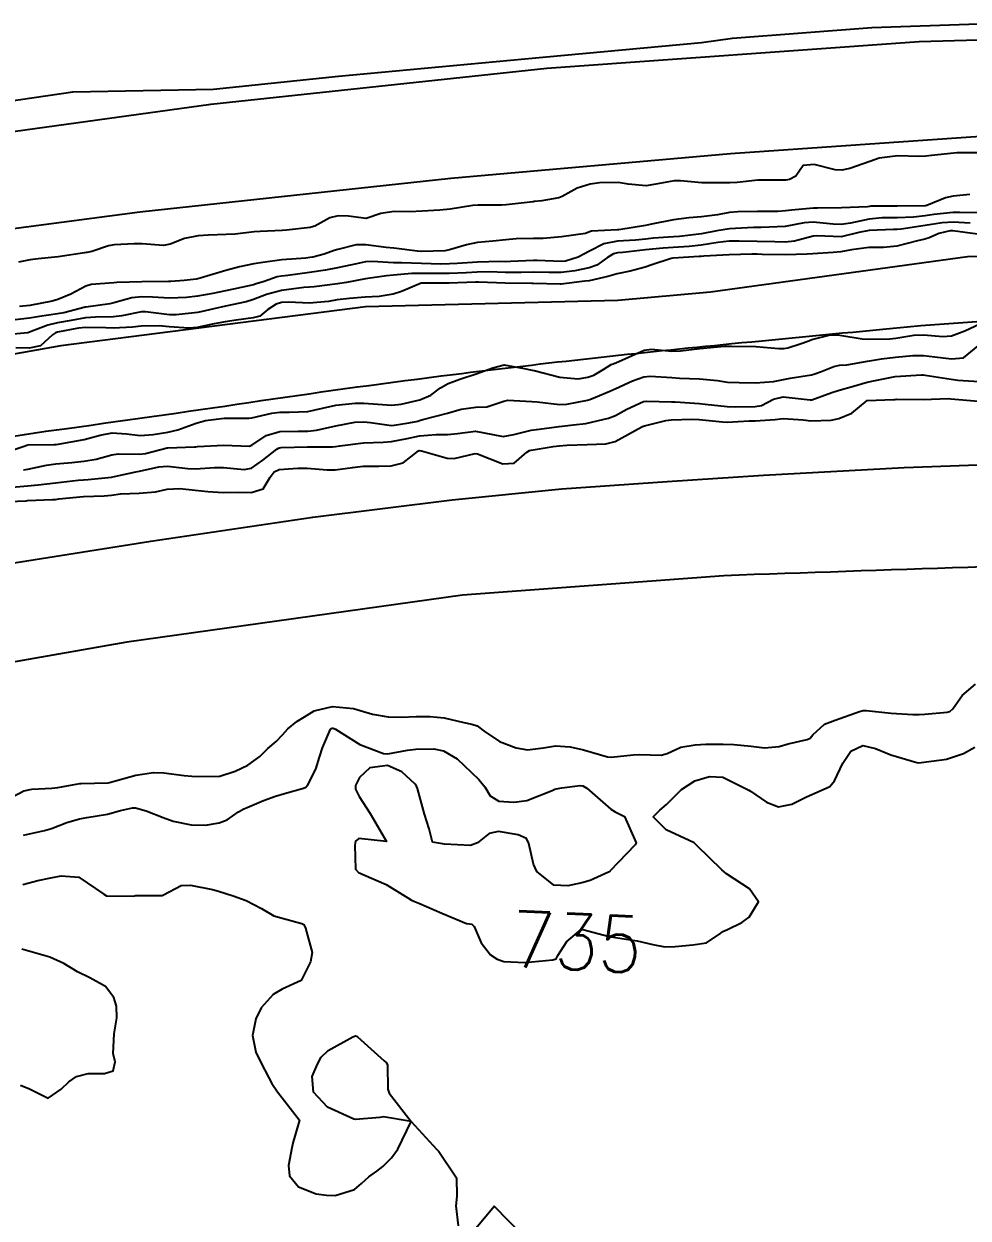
# Model space of a CAD drawing. Header units: metres. Extents: x 307586 to 320046, y 7427249 to 7434250.
# Drawn here: x 316389.6 to 316457.1, y 7433094.6 to 7433180.1 of the extents above; entities that cross this region are included whole.
import ezdxf
from ezdxf.enums import TextEntityAlignment as Align

# ---------------------------------------------------------------- set-up
doc = ezdxf.new("R2010")
doc.units = ezdxf.units.M
doc.header["$MEASUREMENT"] = 0
for name, color, linetype in [('Area', 45, 'Continuous'), ('Cotas', 45, 'Continuous'), ('Curvas de Nivel 1m', 11, 'Continuous'), ('Curvas de Nivel 5m', 15, 'Continuous'), ('Hidrografia', 140, 'Continuous'), ('Vias Primárias', 230, 'Continuous')]:
    doc.layers.add(name, color=color, linetype=linetype)
doc.styles.add('Style-STANDARD', font='STANDARD.shx')

msp = doc.modelspace()

# ---------------------------------------------------------------- linework, layer by layer
at = {"layer": 'Area'}
msp.add_polyline3d([(316320.952, 7433155.743, 734.175), (316329.95, 7433158.92, 734.294), (316333.956, 7433160.555, 734.355), (316338.432, 7433161.777, 734.306), (316343.047, 7433163.344, 734.405), (316349.432, 7433165.549, 734.425), (316360.841, 7433169.524, 734.384), (316363.145, 7433170.502, 734.344), (316371.903, 7433173.322, 734.44), (316374.833, 7433173.643, 734.446), (316379.686, 7433173.573, 734.406), (316384.577, 7433174.004, 734.433), (316393.066, 7433175.245, 734.385), (316403.121, 7433175.426, 734.485), (316412.081, 7433176.351, 734.434), (316425.421, 7433177.603, 734.394), (316438.048, 7433178.776, 734.363), (316440.289, 7433179.07, 734.354), (316450.251, 7433179.835, 734.265), (316457.891, 7433180.098, 734.216)], dxfattribs=at)
at = {"layer": 'Curvas de Nivel 1m', "flags": 128}
for points, elevation in [([(316458.121, 7433170.859), (316456.328, 7433170.86), (316456.121, 7433170.85), (316454.529, 7433170.676), (316454.118, 7433170.618), (316453.613, 7433170.593), (316452.118, 7433170.641), (316450.772, 7433170.478), (316450.114, 7433170.256), (316448.686, 7433169.738), (316448.107, 7433169.614), (316447.622, 7433169.661), (316446.111, 7433170.041), (316445.347, 7433169.961), (316444.802, 7433169.203), (316444.355, 7433168.952), (316444.098, 7433168.912), (316442.413, 7433168.921), (316442.098, 7433168.911), (316440.602, 7433168.748), (316440.095, 7433168.727), (316438.651, 7433168.725), (316438.094, 7433168.723), (316436.55, 7433168.852), (316436.096, 7433168.864), (316434.796, 7433168.619), (316434.09, 7433168.495), (316432.813, 7433168.628), (316432.094, 7433168.737), (316430.755, 7433168.711), (316430.091, 7433168.617), (316429.154, 7433168.326), (316428.078, 7433167.75), (316427.841, 7433167.648), (316426.64, 7433167.424), (316426.124, 7433167.377), (316426.072, 7433167.373), (316426.007, 7433167.365), (316424.07, 7433167.138), (316423.732, 7433167.117), (316422.069, 7433167.13), (316421.681, 7433167.096), (316420.066, 7433166.833), (316419.322, 7433166.767), (316418.065, 7433166.7), (316417.173, 7433166.648), (316416.064, 7433166.662), (316415.1, 7433166.522), (316414.059, 7433166.164), (316412.803, 7433166.331), (316412.061, 7433166.359), (316411.463, 7433166.202), (316410.378, 7433165.617), (316410.126, 7433165.545), (316410.052, 7433165.531), (316408.367, 7433165.327), (316408.048, 7433165.302), (316406.472, 7433165.24), (316406.046, 7433165.205), (316404.677, 7433165.05), (316404.043, 7433165.013), (316402.775, 7433164.976), (316402.041, 7433164.929), (316401.045, 7433164.723), (316400.032, 7433164.319), (316399.544, 7433164.233), (316398.032, 7433164.347), (316397.448, 7433164.359), (316396.03, 7433164.291), (316395.609, 7433164.215), (316394.424, 7433163.806), (316394.092, 7433163.739), (316394.022, 7433163.725), (316393.907, 7433163.697), (316392.019, 7433163.424), (316390.585, 7433163.286), (316390.016, 7433163.196), (316389.171, 7433163.03)], 734), ([(316457.26, 7433167.884), (316456.083, 7433167.757), (316455.524, 7433167.633), (316454.186, 7433167.089), (316454.09, 7433167.072), (316454.073, 7433167.067), (316454.049, 7433167.067), (316452.072, 7433167.036), (316450.171, 7433167.04), (316450.072, 7433167.031), (316449.942, 7433167.012), (316448.071, 7433166.933), (316446.354, 7433166.903), (316446.07, 7433166.895), (316444.509, 7433166.766), (316444.068, 7433166.71), (316443.526, 7433166.677), (316442.067, 7433166.677), (316440.67, 7433166.651), (316440.066, 7433166.587), (316439.215, 7433166.424), (316438.063, 7433166.278), (316437.144, 7433166.218), (316436.06, 7433166.06), (316434.484, 7433165.753), (316434.056, 7433165.675), (316432.133, 7433165.359), (316432.053, 7433165.354), (316430.182, 7433165.248), (316430.051, 7433165.217), (316429.766, 7433165.1), (316428.047, 7433164.864), (316426.731, 7433164.739), (316426.046, 7433164.731), (316424.789, 7433164.699), (316424.045, 7433164.628), (316423.12, 7433164.545), (316422.037, 7433164.438), (316421.235, 7433164.288), (316420.029, 7433163.917), (316419.68, 7433163.853), (316418.027, 7433163.799), (316417.742, 7433163.818), (316416.03, 7433164.045), (316415.487, 7433164.1), (316414.034, 7433164.277), (316413.333, 7433164.281), (316412.028, 7433163.95), (316411.768, 7433163.862), (316411.057, 7433163.61), (316410.236, 7433163.402), (316410.02, 7433163.365), (316409.73, 7433163.334), (316408.018, 7433163.202), (316406.654, 7433163.026), (316406.015, 7433162.908), (316404.988, 7433162.705), (316404.011, 7433162.453), (316402.172, 7433161.885), (316402.004, 7433161.846), (316401.897, 7433161.828), (316401.031, 7433161.73), (316400.083, 7433161.659), (316400.002, 7433161.654), (316399.917, 7433161.656), (316398.001, 7433161.623), (316396.209, 7433161.579), (316396.001, 7433161.568), (316394.375, 7433161.43), (316393.998, 7433161.32), (316392.926, 7433160.759), (316391.988, 7433160.357), (316391.579, 7433160.252), (316389.984, 7433159.928), (316389.237, 7433159.871)], 733), ([(316458.068, 7433166.561), (316456.538, 7433166.595), (316456.068, 7433166.587), (316454.69, 7433166.46), (316454.066, 7433166.366), (316453.221, 7433166.259), (316452.064, 7433166.207), (316450.982, 7433166.213), (316450.063, 7433166.125), (316448.731, 7433165.832), (316448.058, 7433165.726), (316447.48, 7433165.755), (316446.06, 7433165.904), (316445.401, 7433165.855), (316444.057, 7433165.592), (316442.334, 7433165.514), (316442.056, 7433165.518), (316441.782, 7433165.516), (316440.055, 7433165.437), (316439.146, 7433165.274), (316438.051, 7433165.059), (316436.473, 7433164.881), (316436.048, 7433164.852), (316434.625, 7433164.746), (316434.047, 7433164.693), (316433.33, 7433164.625), (316432.045, 7433164.538), (316431.067, 7433164.346), (316430.037, 7433163.815), (316429.22, 7433163.392), (316428.322, 7433163.112), (316428.028, 7433163.081), (316426.295, 7433163.161), (316426.029, 7433163.164), (316424.396, 7433163.078), (316424.027, 7433163.074), (316423.652, 7433163.08), (316422.019, 7433163.046), (316420.573, 7433162.939), (316420.017, 7433162.912), (316419.413, 7433162.905), (316418.017, 7433162.941), (316416.58, 7433162.981), (316416.017, 7433162.996), (316414.506, 7433163.077), (316414.018, 7433163.051), (316413.356, 7433162.919), (316412.013, 7433162.631), (316411.15, 7433162.47), (316410.01, 7433162.306), (316408.46, 7433162.095), (316408.007, 7433162.044), (316407.677, 7433161.983), (316406.756, 7433161.662), (316406.193, 7433161.476), (316406, 7433161.423), (316404.572, 7433161.109), (316403.996, 7433160.985), (316403.081, 7433160.791), (316401.992, 7433160.614), (316401.202, 7433160.517), (316399.99, 7433160.451), (316398.757, 7433160.525), (316397.991, 7433160.559), (316397.288, 7433160.479), (316395.986, 7433160.131), (316395.712, 7433160.066), (316393.983, 7433159.819), (316393.937, 7433159.811), (316392.407, 7433159.403), (316391.975, 7433159.33), (316390.666, 7433159.16), (316389.97, 7433159.028), (316388.943, 7433158.901)], 732), ([(316457.278, 7433165.841), (316456.061, 7433165.908), (316455.275, 7433165.863), (316454.059, 7433165.668), (316452.342, 7433165.402), (316452.055, 7433165.378), (316451.797, 7433165.381), (316450.055, 7433165.315), (316449.33, 7433165.151), (316448.05, 7433164.859), (316446.311, 7433164.927), (316446.05, 7433164.911), (316444.712, 7433164.538), (316444.046, 7433164.477), (316443.316, 7433164.492), (316442.046, 7433164.528), (316440.754, 7433164.545), (316440.046, 7433164.531), (316439.223, 7433164.451), (316438.043, 7433164.266), (316437.178, 7433164.162), (316436.041, 7433164.09), (316435.323, 7433164.035), (316434.039, 7433163.914), (316432.423, 7433163.741), (316432.036, 7433163.707), (316431.752, 7433163.647), (316431.33, 7433163.367), (316430.567, 7433162.832), (316430.022, 7433162.635), (316428.998, 7433162.415), (316428.016, 7433162.303), (316427.129, 7433162.307), (316426.016, 7433162.323), (316425.152, 7433162.303), (316424.016, 7433162.305), (316422.884, 7433162.335), (316422.011, 7433162.324), (316421.222, 7433162.277), (316420.01, 7433162.224), (316418.708, 7433162.218), (316418.01, 7433162.236), (316417.323, 7433162.224), (316416.009, 7433162.109), (316415.501, 7433162.062), (316414.006, 7433161.847), (316412.644, 7433161.59), (316412.002, 7433161.489), (316410.341, 7433161.275), (316409.999, 7433161.254), (316409.608, 7433161.235), (316407.997, 7433161.015), (316406.929, 7433160.725), (316405.99, 7433160.362), (316405.46, 7433160.203), (316403.985, 7433159.889), (316403.154, 7433159.702), (316402.213, 7433159.483), (316401.979, 7433159.436), (316400.447, 7433159.264), (316399.976, 7433159.279), (316398.252, 7433159.493), (316397.979, 7433159.481), (316396.558, 7433159.2), (316395.973, 7433159.134), (316394.681, 7433159.094), (316393.971, 7433159.044), (316392.936, 7433158.858), (316391.966, 7433158.685), (316391.275, 7433158.535), (316389.955, 7433158.021), (316389.832, 7433157.985), (316388.803, 7433157.877)], 731), ([(316389.538, 7433148.163), (316389.838, 7433148.225), (316391.174, 7433148.515), (316391.844, 7433148.591), (316392.981, 7433148.688), (316393.847, 7433148.782), (316394.721, 7433148.93), (316395.855, 7433149.255), (316396.318, 7433149.321), (316397.856, 7433149.304), (316398.27, 7433149.351), (316399.821, 7433149.741), (316399.863, 7433149.747), (316401.777, 7433149.808), (316401.864, 7433149.819), (316401.991, 7433149.845), (316403.865, 7433149.944), (316405.673, 7433149.863), (316405.866, 7433149.936), (316406.899, 7433150.633), (316407.875, 7433150.904), (316409.182, 7433150.936), (316409.876, 7433150.936), (316410.492, 7433150.999), (316411.88, 7433151.33), (316413.253, 7433151.579), (316413.883, 7433151.613), (316414.364, 7433151.565), (316415.881, 7433151.349), (316416.072, 7433151.357), (316417.109, 7433151.538), (316417.753, 7433151.662), (316417.885, 7433151.696), (316418.123, 7433151.764), (316419.89, 7433152.233), (316420.866, 7433152.518), (316421.901, 7433152.661), (316422.684, 7433152.686), (316423.908, 7433153.092), (316424.203, 7433153.153), (316425.908, 7433153.07), (316426.3, 7433153.033), (316427.905, 7433152.859), (316428.43, 7433152.878), (316429.91, 7433153.164), (316430.075, 7433153.213), (316430.48, 7433153.374), (316431.489, 7433153.792), (316431.919, 7433153.985), (316433.128, 7433154.545), (316433.928, 7433154.83), (316434.379, 7433154.875), (316435.928, 7433154.77), (316436.492, 7433154.74), (316437.927, 7433154.677), (316439.21, 7433154.555), (316439.925, 7433154.459), (316440.763, 7433154.413), (316441.924, 7433154.395), (316443.21, 7433154.505), (316443.927, 7433154.648), (316444.405, 7433154.729), (316445.931, 7433154.969), (316446.102, 7433155.017), (316446.569, 7433155.184), (316447.536, 7433155.575), (316447.938, 7433155.657), (316448.471, 7433155.695), (316449.941, 7433155.946), (316450.953, 7433156.12), (316451.944, 7433156.229), (316453.193, 7433156.349), (316453.946, 7433156.358), (316454.757, 7433156.27), (316455.943, 7433156.113), (316456.82, 7433156.185), (316457.857, 7433157.051)], 731), ([(316388.753, 7433146.941), (316389.824, 7433147.017), (316390.59, 7433147.087), (316391.827, 7433147.24), (316393.434, 7433147.421), (316393.829, 7433147.451), (316394.16, 7433147.476), (316395.832, 7433147.654), (316396.486, 7433147.78), (316397.563, 7433148.038), (316397.838, 7433148.087), (316399.218, 7433148.374), (316399.843, 7433148.427), (316401.291, 7433148.276), (316401.841, 7433148.248), (316403.211, 7433148.331), (316403.843, 7433148.332), (316405.322, 7433148.194), (316405.842, 7433148.301), (316406.653, 7433148.86), (316407.668, 7433149.652), (316407.784, 7433149.73), (316407.864, 7433149.752), (316407.976, 7433149.761), (316409.865, 7433149.826), (316411.649, 7433149.818), (316411.865, 7433149.836), (316412.161, 7433149.891), (316413.868, 7433150.104), (316415.266, 7433150.159), (316415.869, 7433150.196), (316416.988, 7433150.423), (316417.874, 7433150.594), (316419.062, 7433150.699), (316419.875, 7433150.703), (316420.593, 7433150.776), (316421.878, 7433150.944), (316423.116, 7433150.702), (316423.874, 7433150.561), (316424.622, 7433150.696), (316425.879, 7433151), (316426.247, 7433151.058), (316427.882, 7433151.273), (316428.909, 7433151.395), (316429.774, 7433151.493), (316429.885, 7433151.512), (316431.398, 7433151.858), (316431.894, 7433152.067), (316432.725, 7433152.523), (316433.909, 7433153.053), (316434.142, 7433153.095), (316435.909, 7433153.047), (316436.178, 7433153.038), (316437.907, 7433152.911), (316438.322, 7433152.868), (316439.905, 7433152.7), (316440.472, 7433152.687), (316441.905, 7433152.703), (316442.358, 7433152.782), (316443.214, 7433153.22), (316443.915, 7433153.404), (316445.835, 7433153.191), (316445.913, 7433153.174), (316445.967, 7433153.189), (316447.387, 7433153.706), (316447.92, 7433153.872), (316448.93, 7433154.162), (316449.926, 7433154.443), (316450.485, 7433154.577), (316451.93, 7433154.841), (316453.804, 7433154.964), (316453.932, 7433154.967), (316454.066, 7433154.954), (316455.929, 7433154.665), (316456.397, 7433154.597), (316457.927, 7433154.493)], 732), ([(316387.813, 7433145.88), (316389.714, 7433145.961), (316389.814, 7433145.965), (316391.619, 7433146.038), (316391.815, 7433146.055), (316392.066, 7433146.087), (316393.817, 7433146.254), (316395.3, 7433146.313), (316395.819, 7433146.358), (316396.481, 7433146.442), (316397.82, 7433146.494), (316398.97, 7433146.599), (316399.823, 7433146.797), (316400.711, 7433146.844), (316401.823, 7433146.712), (316402.734, 7433146.618), (316403.822, 7433146.558), (316404.933, 7433146.567), (316405.822, 7433146.554), (316406.684, 7433146.802), (316407.193, 7433147.656), (316407.47, 7433148.022), (316407.841, 7433148.2), (316409.178, 7433148.295), (316409.843, 7433148.284), (316411.278, 7433148.169), (316411.841, 7433148.166), (316413.083, 7433148.343), (316413.846, 7433148.428), (316414.965, 7433148.44), (316415.847, 7433148.458), (316416.712, 7433148.679), (316417.809, 7433149.531), (316417.846, 7433149.547), (316417.863, 7433149.55), (316417.885, 7433149.551), (316418.008, 7433149.528), (316419.856, 7433149.013), (316420.359, 7433148.992), (316421.861, 7433149.344), (316422.027, 7433149.311), (316423.85, 7433148.605), (316424.653, 7433148.64), (316425.562, 7433149.433), (316425.743, 7433149.552), (316425.864, 7433149.584), (316427.444, 7433149.837), (316427.868, 7433149.892), (316428.409, 7433149.942), (316429.869, 7433149.989), (316431.211, 7433150.025), (316431.871, 7433150.194), (316433.795, 7433151.244), (316433.883, 7433151.288), (316433.913, 7433151.299), (316433.977, 7433151.329), (316435.499, 7433151.704), (316435.889, 7433151.748), (316437.384, 7433151.802), (316437.89, 7433151.781), (316439.553, 7433151.6), (316439.888, 7433151.585), (316441.467, 7433151.667), (316441.889, 7433151.678), (316443.337, 7433151.772), (316443.892, 7433151.841), (316445.336, 7433151.751), (316445.89, 7433151.689), (316447.339, 7433151.727), (316447.893, 7433151.835), (316448.828, 7433152.227), (316449.913, 7433153.14), (316451.827, 7433153.208), (316451.914, 7433153.216), (316452.016, 7433153.221), (316453.914, 7433153.209), (316455.721, 7433153.266), (316455.915, 7433153.261), (316457.882, 7433153.082)], 733), ([(316388.687, 7433124.737), (316389.563, 7433125.185), (316390.121, 7433125.298), (316391.566, 7433125.368), (316391.982, 7433125.419), (316393.572, 7433125.718), (316393.657, 7433125.724), (316395.573, 7433125.769), (316395.59, 7433125.772), (316395.679, 7433125.788), (316397.578, 7433126.318), (316398.831, 7433126.497), (316399.58, 7433126.466), (316401.024, 7433126.28), (316401.578, 7433126.245), (316402.085, 7433126.22), (316403.578, 7433126.234), (316404.673, 7433126.588), (316405.586, 7433127.023), (316406.456, 7433127.657), (316407.029, 7433128.221), (316407.609, 7433128.73), (316408.064, 7433129.188), (316408.46, 7433129.632), (316409.103, 7433130.151), (316409.632, 7433130.498), (316410.338, 7433130.911), (316411.639, 7433131.234), (316413.143, 7433131.083), (316413.637, 7433130.946), (316414.519, 7433130.676), (316415.632, 7433130.483), (316416.565, 7433130.469), (316417.633, 7433130.503), (316418.635, 7433130.508), (316419.632, 7433130.412), (316421.044, 7433130.071), (316421.628, 7433129.95), (316421.997, 7433129.845), (316422.505, 7433129.467), (316423.612, 7433128.732), (316424.787, 7433128.257), (316425.603, 7433128.134), (316426.745, 7433128.274), (316427.608, 7433128.402), (316428.662, 7433128.335), (316429.604, 7433128.113), (316431.338, 7433127.621), (316431.596, 7433127.592), (316433.168, 7433127.768), (316433.6, 7433127.79), (316435.172, 7433127.741), (316435.601, 7433127.861), (316436.585, 7433128.318), (316437.611, 7433128.488), (316438.358, 7433128.526), (316439.612, 7433128.533), (316440.366, 7433128.498), (316441.61, 7433128.391), (316442.559, 7433128.276), (316443.61, 7433128.361), (316444.272, 7433128.545), (316445.618, 7433128.855), (316445.837, 7433128.97), (316446.035, 7433129.186), (316446.854, 7433129.955), (316447.634, 7433130.25), (316449.365, 7433130.869), (316449.641, 7433130.942), (316449.84, 7433130.939), (316451.639, 7433130.756), (316453.194, 7433130.652), (316453.639, 7433130.651), (316454.051, 7433130.673), (316455.64, 7433130.814), (316455.829, 7433130.88), (316456.041, 7433131.066), (316456.709, 7433132.008), (316457.669, 7433132.818)], 734), ([(316389.482, 7433118.481), (316390.569, 7433118.767), (316391.49, 7433118.954), (316392.217, 7433119.104), (316393.491, 7433118.996), (316395.293, 7433117.792), (316395.472, 7433117.661), (316397.346, 7433117.636), (316397.472, 7433117.674), (316397.545, 7433117.686), (316399.473, 7433117.705), (316399.501, 7433117.712), (316399.557, 7433117.739), (316400.806, 7433118.404), (316401.484, 7433118.44), (316403.057, 7433118.118), (316403.478, 7433118.016), (316404.549, 7433117.679), (316405.469, 7433117.328), (316406.564, 7433116.754), (316407.459, 7433116.245), (316409.355, 7433115.72), (316409.454, 7433115.701), (316409.591, 7433115.619), (316409.708, 7433115.36), (316410.192, 7433113.612), (316410.085, 7433112.944), (316409.403, 7433111.62), (316408.042, 7433110.988), (316407.392, 7433110.595), (316406.534, 7433109.653), (316406.159, 7433108.871), (316405.932, 7433107.661), (316406.169, 7433106.486), (316406.567, 7433105.651), (316407.312, 7433104.24), (316407.706, 7433103.636), (316409.283, 7433101.62), (316408.836, 7433100.055), (316408.747, 7433099.625), (316408.509, 7433098.362), (316408.572, 7433097.627), (316409.225, 7433096.842), (316410.49, 7433096.338), (316411.219, 7433096.251), (316411.848, 7433096.219), (316413.224, 7433096.648), (316413.717, 7433097.077), (316414.245, 7433097.56), (316414.827, 7433097.966), (316415.244, 7433098.29), (316415.881, 7433098.913), (316416.317, 7433099.534), (316417.283, 7433101.52), (316415.287, 7433101.838), (316415.039, 7433101.801), (316413.284, 7433101.665), (316413.175, 7433101.681), (316411.297, 7433102.532), (316410.297, 7433103.61), (316410.203, 7433104.732), (316410.569, 7433105.608), (316410.834, 7433106.109), (316411.343, 7433106.599), (316413.115, 7433107.574), (316413.288, 7433107.637), (316413.354, 7433107.634), (316413.438, 7433107.569), (316415.336, 7433105.868), (316415.511, 7433105.723), (316415.58, 7433105.546), (316415.612, 7433103.841), (316415.707, 7433103.544), (316417.283, 7433101.52), (316419.125, 7433099.501), (316419.261, 7433099.361), (316420.53, 7433097.487), (316420.539, 7433096.168), (316420.473, 7433095.487), (316420.648, 7433094.036)], 736), ([(316389.307, 7433104.104), (316389.955, 7433103.853), (316391.296, 7433103.173), (316392.22, 7433103.826), (316392.766, 7433104.363), (316393.317, 7433104.731), (316394.169, 7433104.952), (316395.32, 7433104.954), (316395.959, 7433105.145), (316396.084, 7433105.779), (316395.941, 7433106.383), (316396.021, 7433107.78), (316396.214, 7433108.934), (316396.192, 7433109.778), (316396.009, 7433110.4), (316395.397, 7433111.185), (316394.284, 7433111.801), (316393.407, 7433112.232), (316392.413, 7433112.825), (316391.417, 7433113.272), (316389.423, 7433113.86)], 736), ([(316421.563, 7433093.474), (316423.213, 7433095.45), (316425.193, 7433093.43)], 736)]:
    msp.add_lwpolyline(points, dxfattribs=dict(at, elevation=elevation))
at = {"layer": 'Curvas de Nivel 5m', "flags": 128}
for points, elevation in [([(316457.82, 7433165.052), (316456.055, 7433165.28), (316455.854, 7433165.273), (316455.047, 7433165.08), (316454.364, 7433164.773), (316454.049, 7433164.68), (316453.511, 7433164.561), (316452.043, 7433164.173), (316451.086, 7433164.086), (316450.042, 7433164.09), (316448.806, 7433163.924), (316448.039, 7433163.779), (316447.487, 7433163.727), (316446.037, 7433163.639), (316445.631, 7433163.6), (316444.037, 7433163.57), (316442.401, 7433163.599), (316442.037, 7433163.608), (316441.671, 7433163.609), (316440.036, 7433163.568), (316438.224, 7433163.476), (316438.035, 7433163.451), (316437.888, 7433163.438), (316436.033, 7433163.332), (316436.013, 7433163.33), (316435.879, 7433163.312), (316434.505, 7433162.845), (316434.023, 7433162.674), (316432.964, 7433162.401), (316432.016, 7433162.206), (316431.366, 7433162.013), (316430.008, 7433161.712), (316429.716, 7433161.675), (316428.004, 7433161.471), (316427.944, 7433161.47), (316426.004, 7433161.511), (316425.926, 7433161.509), (316424.004, 7433161.536), (316422.131, 7433161.605), (316422.004, 7433161.603), (316421.887, 7433161.599), (316420.003, 7433161.537), (316418.003, 7433161.53), (316416.594, 7433160.947), (316415.995, 7433160.758), (316414.979, 7433160.574), (316413.992, 7433160.524), (316412.854, 7433160.449), (316411.99, 7433160.331), (316411.365, 7433160.231), (316409.988, 7433160.113), (316408.52, 7433160.174), (316407.988, 7433160.14), (316407.614, 7433160.027), (316407.022, 7433159.66), (316406.457, 7433159.184), (316405.974, 7433159.054), (316404.761, 7433158.892), (316403.969, 7433158.772), (316403.068, 7433158.601), (316401.963, 7433158.359), (316401.374, 7433158.314), (316399.963, 7433158.417), (316399.239, 7433158.476), (316397.963, 7433158.449), (316397.342, 7433158.396), (316395.961, 7433158.324), (316395.429, 7433158.327), (316393.961, 7433158.358), (316393.473, 7433158.304), (316391.956, 7433158.015), (316391.819, 7433157.977), (316391.596, 7433157.844), (316390.76, 7433157.037), (316389.943, 7433156.873), (316388.976, 7433156.907)], 730), ([(316388.293, 7433149.439), (316389.568, 7433149.863), (316389.782, 7433149.942), (316389.864, 7433149.955), (316391.731, 7433149.975), (316391.864, 7433149.979), (316392.024, 7433149.997), (316393.868, 7433150.337), (316395.022, 7433150.648), (316395.873, 7433150.81), (316396.913, 7433150.739), (316397.871, 7433150.623), (316398.805, 7433150.689), (316399.874, 7433150.876), (316400.571, 7433151.038), (316401.881, 7433151.512), (316402.557, 7433151.71), (316403.885, 7433151.862), (316405.676, 7433151.881), (316405.885, 7433151.903), (316407.312, 7433152.232), (316407.889, 7433152.298), (316408.546, 7433152.296), (316409.89, 7433152.347), (316410.922, 7433152.581), (316411.895, 7433152.798), (316413.262, 7433152.945), (316413.897, 7433152.952), (316414.568, 7433152.891), (316415.895, 7433152.791), (316416.574, 7433152.865), (316417.9, 7433153.189), (316418.675, 7433153.518), (316419.38, 7433154.039), (316419.916, 7433154.34), (316420.758, 7433154.659), (316421.928, 7433155.037), (316423.131, 7433155.462), (316423.935, 7433155.68), (316425.355, 7433155.436), (316425.932, 7433155.307), (316426.085, 7433155.275), (316427.927, 7433154.808), (316429.232, 7433154.697), (316429.927, 7433154.809), (316430.345, 7433154.96), (316431.06, 7433155.369), (316431.598, 7433155.702), (316431.938, 7433155.836), (316432.84, 7433156.245), (316433.947, 7433156.738), (316434.472, 7433156.801), (316435.947, 7433156.677), (316436.56, 7433156.69), (316437.949, 7433156.863), (316439.71, 7433157.023), (316439.951, 7433157.025), (316440.187, 7433157.022), (316441.951, 7433157.003), (316443.589, 7433156.855), (316443.949, 7433156.852), (316444.244, 7433156.913), (316445.12, 7433157.198), (316445.734, 7433157.414), (316445.958, 7433157.497), (316447.302, 7433157.838), (316447.963, 7433157.819), (316449.548, 7433157.557), (316449.959, 7433157.529), (316451.536, 7433157.547), (316451.96, 7433157.593), (316453.245, 7433157.819), (316453.964, 7433157.838), (316455.33, 7433157.709), (316455.963, 7433157.753), (316456.918, 7433158.111), (316457.976, 7433158.618)], 730), ([(316389.524, 7433122.01), (316391.033, 7433122.339), (316391.529, 7433122.493), (316392.625, 7433122.915), (316393.537, 7433123.179), (316394.074, 7433123.268), (316395.54, 7433123.526), (316396.483, 7433123.776), (316397.339, 7433123.97), (316397.546, 7433123.97), (316398.31, 7433123.752), (316399.538, 7433123.272), (316400.241, 7433123.028), (316401.533, 7433122.754), (316402.554, 7433122.725), (316403.535, 7433122.889), (316404.108, 7433123.113), (316404.931, 7433123.676), (316405.313, 7433123.905), (316405.548, 7433124.007), (316406.716, 7433124.493), (316407.56, 7433124.798), (316408.208, 7433124.989), (316409.569, 7433125.386), (316409.741, 7433125.448), (316409.891, 7433125.617), (316410.461, 7433126.735), (316410.719, 7433127.609), (316410.933, 7433128.276), (316411.509, 7433129.601), (316411.563, 7433129.661), (316411.624, 7433129.678), (316411.695, 7433129.671), (316411.869, 7433129.596), (316413.607, 7433128.51), (316415.295, 7433127.856), (316415.597, 7433127.849), (316417.026, 7433128.104), (316417.603, 7433128.176), (316418.905, 7433128.205), (316419.601, 7433128.064), (316420.571, 7433127.49), (316421.583, 7433126.53), (316422.116, 7433126.009), (316422.561, 7433125.465), (316422.932, 7433124.825), (316423.563, 7433124.453), (316424.633, 7433124.369), (316425.564, 7433124.505), (316427.378, 7433125.21), (316427.572, 7433125.296), (316427.645, 7433125.326), (316428.073, 7433125.395), (316429.386, 7433125.571), (316429.575, 7433125.542), (316429.853, 7433125.377), (316431.558, 7433123.869), (316431.88, 7433123.679), (316432.543, 7433123.345), (316433.387, 7433121.47), (316433.318, 7433121.333), (316431.504, 7433119.437), (316431.465, 7433119.399), (316431.403, 7433119.361), (316430.098, 7433118.77), (316429.491, 7433118.605), (316428.491, 7433118.387), (316427.488, 7433118.433), (316426.273, 7433119.418), (316426.026, 7433119.94), (316425.704, 7433121.427), (316425.528, 7433121.771), (316424.935, 7433122.033), (316423.535, 7433122.285), (316422.864, 7433122.128), (316422.017, 7433121.473), (316421.521, 7433121.275), (316419.656, 7433121.364), (316419.522, 7433121.383), (316418.813, 7433121.507), (316418.568, 7433122.479), (316418.232, 7433123.513), (316417.726, 7433125.364), (316417.669, 7433125.519), (316417.574, 7433125.655), (316416.599, 7433126.551), (316415.587, 7433127.007), (316414.324, 7433126.824), (316413.579, 7433126.143), (316413.306, 7433125.574), (316413.293, 7433125.298), (316413.565, 7433124.788), (316414.337, 7433123.562), (316415.523, 7433121.55), (316413.526, 7433121.77), (316413.292, 7433121.573), (316413.236, 7433121.29), (316413.304, 7433119.573), (316413.5, 7433119.348), (316413.88, 7433119.184), (316415.487, 7433118.473), (316417.042, 7433117.526), (316417.313, 7433117.364), (316417.471, 7433117.301), (316417.831, 7433117.155), (316419.462, 7433116.424), (316421.236, 7433115.701), (316421.455, 7433115.66), (316421.62, 7433115.643), (316421.799, 7433115.475), (316422.285, 7433114.311), (316422.953, 7433113.457), (316423.428, 7433113.127), (316423.901, 7433112.97), (316425.425, 7433112.894), (316425.91, 7433112.939), (316427.428, 7433113.085), (316427.665, 7433113.162), (316427.774, 7433113.397), (316428.421, 7433114.413), (316429.452, 7433115.263), (316429.563, 7433115.268), (316431.447, 7433114.756), (316432.663, 7433114.559), (316433.444, 7433114.442), (316434.583, 7433114.177), (316435.44, 7433114.012), (316436.176, 7433114.034), (316437.442, 7433114.155), (316438.418, 7433114.295), (316439.45, 7433114.992), (316439.595, 7433115.115), (316439.926, 7433115.255), (316440.944, 7433115.759), (316441.462, 7433116.152), (316442.14, 7433117.23), (316441.487, 7433118.161), (316439.839, 7433119.257), (316439.506, 7433119.531), (316437.731, 7433121.278), (316437.526, 7433121.457), (316437.182, 7433121.632), (316435.539, 7433122.404), (316434.61, 7433123.319), (316435.066, 7433123.807), (316435.562, 7433124.199), (316436.634, 7433125.294), (316437.579, 7433125.895), (316438.629, 7433126.223), (316439.582, 7433126.156), (316441.458, 7433125.241), (316441.572, 7433125.166), (316442.712, 7433124.371), (316443.561, 7433124.037), (316444.519, 7433124.245), (316445.569, 7433124.759), (316446.54, 7433125.18), (316447.243, 7433125.507), (316447.58, 7433125.899), (316448.176, 7433127.161), (316448.739, 7433128.02), (316449.612, 7433128.426), (316450.524, 7433128.216), (316451.603, 7433127.759), (316453.479, 7433127.207), (316453.595, 7433127.198), (316455.268, 7433127.403), (316455.599, 7433127.46), (316456.803, 7433127.86), (316457.612, 7433128.323)], 735)]:
    msp.add_lwpolyline(points, dxfattribs=dict(at, elevation=elevation))
at = {"layer": 'Hidrografia', "elevation": 735.418}
msp.add_lwpolyline([(316594.716, 7433147.907, 0.0152), (316579.697, 7433152.026, 0.000472), (316565.131, 7433155.534, 0.025146), (316543.964, 7433159.498), (316514.819, 7433162.382), (316500.922, 7433162.96), (316480.655, 7433164.233), (316457.108, 7433163.428), (316438.695, 7433160.883), (316432.078, 7433160.305), (316414.012, 7433159.843), (316392.215, 7433157.056), (316372.064, 7433153.471), (316362.422, 7433152.293), (316341.692, 7433148.823), (316317.462, 7433140.929)], format="xyb", dxfattribs=at)
at = {"layer": 'Hidrografia'}
msp.add_lwpolyline([(316321.148, 7433138.436, -0.007951), (316327.731, 7433139.642, 0.061882), (316335.317, 7433141.896, -0.099163), (316342.488, 7433143.46, 0.056831), (316352.649, 7433144.795, -0.035103), (316366.255, 7433147.186, 0.018764), (316380.464, 7433149.207, -0.010733), (316392.649, 7433151.141, 0.002931), (316406.537, 7433153.123, -0.005953), (316420.281, 7433155, -0.006835), (316440.227, 7433157.206, -0.000404), (316451.769, 7433158.314, -0.018865), (316467.773, 7433159.23, 0.002368)], format="xyb", dxfattribs=at)
at = {"layer": 'Vias Primárias', "elevation": 734.414}
msp.add_lwpolyline([(316352.56, 7433166.639), (316378.58, 7433170.981), (316402.939, 7433174.361), (316426.989, 7433176.921), (316453.641, 7433178.83), (316484.063, 7433179.7), (316511.583, 7433178.659), (316523.933, 7433177.843), (316543.984, 7433174.573), (316569.571, 7433169.66), (316602.954, 7433162.825), (316632.982, 7433155.875), (316655.098, 7433150.186), (316679.483, 7433141.311), (316692.672, 7433135.854), (316709.555, 7433127.6), (316724.616, 7433119.381), (316736.772, 7433112.026), (316749.712, 7433103.798), (316769.904, 7433090.117), (316785.338, 7433079.212), (316813.392, 7433057.447)], dxfattribs=at)
msp.add_lwpolyline([(316352.56, 7433166.639), (316378.58, 7433170.981), (316402.939, 7433174.361), (316426.989, 7433176.921), (316453.641, 7433178.83), (316484.063, 7433179.7), (316511.583, 7433178.659), (316523.933, 7433177.843), (316543.984, 7433174.573), (316569.571, 7433169.66), (316602.954, 7433162.825), (316632.982, 7433155.875), (316655.098, 7433150.186), (316679.483, 7433141.311), (316692.672, 7433135.854), (316709.555, 7433127.6), (316724.616, 7433119.381), (316736.772, 7433112.026), (316749.712, 7433103.798), (316769.904, 7433090.117), (316785.338, 7433079.212), (316813.392, 7433057.447)], dxfattribs=at)
at = {"layer": 'Vias Primárias'}
for points in [[(316598.929, 7433156.275), (316568.51, 7433162.967), (316552.262, 7433166.129), (316535.689, 7433168.838), (316522.869, 7433170.272), (316507.353, 7433171.607), (316496.87, 7433172.198), (316475.8, 7433172.558), (316458.018, 7433172.033), (316440.132, 7433170.787), (316420.117, 7433169.029), (316397.859, 7433166.616), (316378.482, 7433164.071), (316359.434, 7433160.612), (316350.706, 7433158.914), (316334.595, 7433155.063), (316309.409, 7433148.443)], [(316598.929, 7433156.275), (316568.51, 7433162.967), (316552.262, 7433166.129), (316535.689, 7433168.838), (316522.869, 7433170.272), (316507.353, 7433171.607), (316496.87, 7433172.198), (316475.8, 7433172.558), (316458.018, 7433172.033), (316440.132, 7433170.787), (316420.117, 7433169.029), (316397.859, 7433166.616), (316378.482, 7433164.071), (316359.434, 7433160.612), (316350.706, 7433158.914), (316334.595, 7433155.063), (316309.409, 7433148.443)], [(316320.532, 7433124.568), (316323.771, 7433125.894), (316342.405, 7433131.424), (316360.105, 7433135.783), (316375.06, 7433139.006), (316381.979, 7433140.324), (316387.337, 7433141.276), (316398.649, 7433143.059), (316410.237, 7433144.787), (316420.207, 7433146.018), (316428.057, 7433146.809), (316435.604, 7433147.343), (316442.494, 7433147.792), (316452.571, 7433148.335), (316463.075, 7433148.711)], [(316320.532, 7433124.568), (316323.771, 7433125.894), (316342.405, 7433131.424), (316360.105, 7433135.783), (316375.06, 7433139.006), (316381.979, 7433140.324), (316387.337, 7433141.276), (316398.649, 7433143.059), (316410.237, 7433144.787), (316420.207, 7433146.018), (316428.057, 7433146.809), (316435.604, 7433147.343), (316442.494, 7433147.792), (316452.571, 7433148.335), (316463.075, 7433148.711)]]:
    msp.add_lwpolyline(points, dxfattribs=at)
msp.add_lwpolyline([(316604.171, 7433123.221, 0.028846), (316556.886, 7433133.497, 0.00243), (316522.869, 7433138.689, 0.032701), (316494.039, 7433141.036, -0.015832), (316485.808, 7433141.428, 0.026919), (316474.592, 7433141.712, 0.001835), (316439.654, 7433140.588), (316420.947, 7433139.198), (316396.937, 7433135.842), (316376.124, 7433132.186), (316362.664, 7433129.516), (316340.938, 7433124.193), (316315.777, 7433116.02)], format="xyb", dxfattribs=at)
msp.add_lwpolyline([(316604.171, 7433123.221, 0.028846), (316556.886, 7433133.497, 0.00243), (316522.869, 7433138.689, 0.032701), (316494.039, 7433141.036, -0.015832), (316485.808, 7433141.428, 0.026919), (316474.592, 7433141.712, 0.001835), (316439.654, 7433140.588), (316420.947, 7433139.198), (316396.937, 7433135.842), (316376.124, 7433132.186), (316362.664, 7433129.516), (316340.938, 7433124.193), (316315.777, 7433116.02)], format="xyb", dxfattribs=at)

# ---------------------------------------------------------------- texts
at = {"layer": 'Cotas', "style": 'Style-STANDARD'}
msp.add_text('735', height=4, rotation=357.24245, dxfattribs=at).set_placement((316429.127, 7433114.371, 735), align=Align.MIDDLE_CENTER)

doc.saveas('drawing.dxf')
